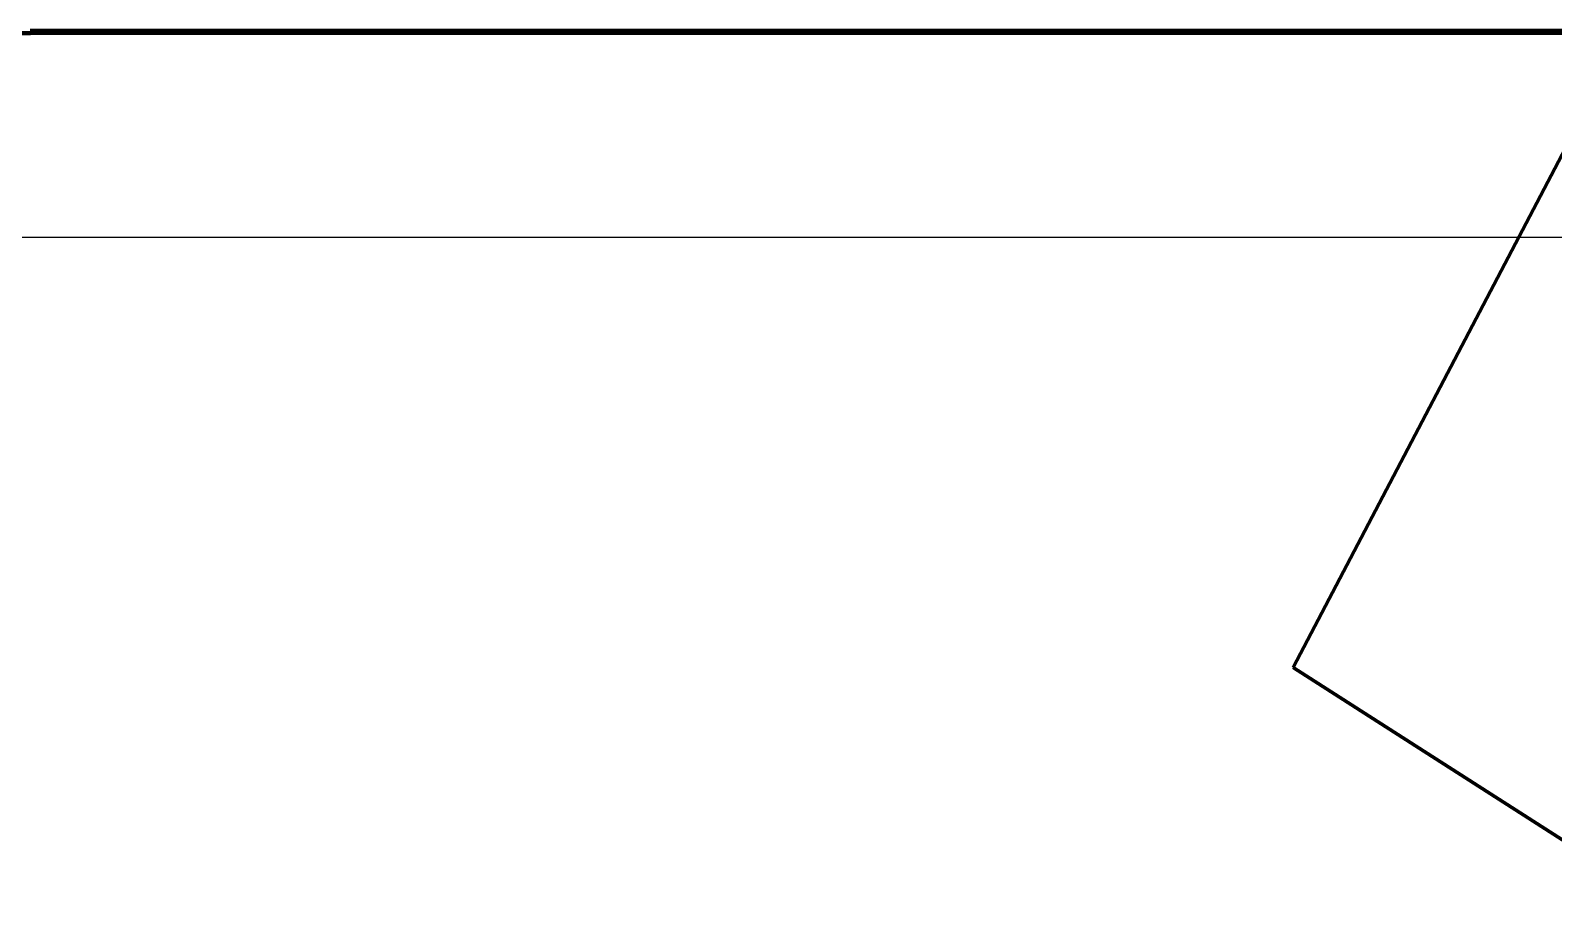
# Model space of a CAD drawing. Header units: millimetres. Extents: x 4307 to 31003, y 2809 to 20009.
# Drawn here: x 13671.8 to 13987.6, y 9623.5 to 9807.5 of the extents above; entities that cross this region are included whole.
import ezdxf

# ---------------------------------------------------------------- set-up
doc = ezdxf.new("R2010")
doc.units = ezdxf.units.MM
doc.layers.add('ProfileEdges', color=7, linetype='Continuous')

msp = doc.modelspace()

# ---------------------------------------------------------------- linework, layer by layer
msp.add_lwpolyline([(13395.19, 9764.66), (15918.46, 9764.66), (15918.46, 8520), (13395.19, 8520)], close=True)
at = {"layer": 'ProfileEdges', "lineweight": 211}
for p, q in [((13671.75, 9807.07), (13657.49, 9807.04)), ((13657.51, 9806.89), (13671.77, 9806.93)), ((14156.88, 9807.54), (13671.7, 9807.55)), ((13690.15, 9807.22), (13671.75, 9807.07)), ((13671.75, 9807.07), (13711.33, 9807.1)), ((13690.17, 9806.95), (13671.75, 9807.07)), ((13671.77, 9806.93), (13690.17, 9806.95)), ((13690.15, 9807.22), (13690.14, 9807.33)), ((14138.44, 9807.33), (13690.14, 9807.33)), ((13711.33, 9807.1), (13690.15, 9807.22)), ((13690.17, 9806.95), (14138.41, 9806.95)), ((13933.6, 9675.42), (13991.59, 9786.02)), ((13933.6, 9675.42), (13999, 9633.47))]:
    msp.add_line(p, q, dxfattribs=at)

doc.saveas('drawing.dxf')
